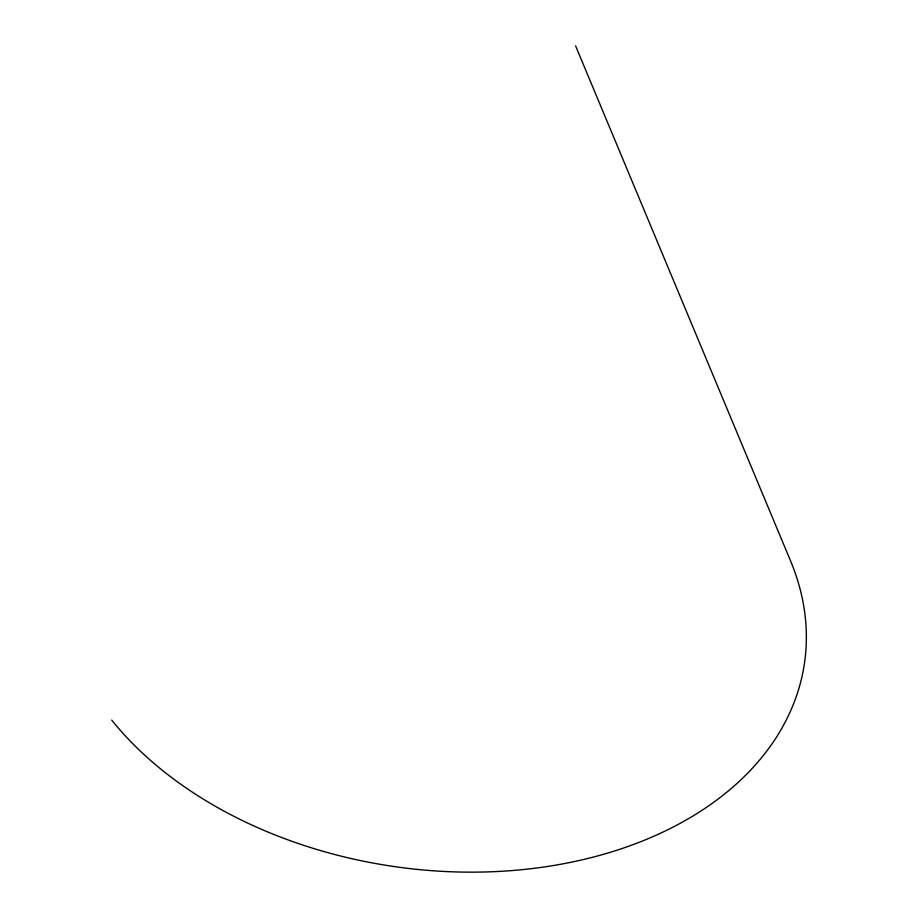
<?xml version="1.0" encoding="UTF-8"?>
<svg xmlns="http://www.w3.org/2000/svg" width="918" height="918" viewBox="0 0 918 918"><rect width="100%" height="100%" fill="white"/><g stroke="black" fill="none" stroke-linecap="round" stroke-linejoin="round"><path stroke-width="1.38" d="M575.597 45.9L790.547 560.898A375.473 259.438 8 0 1 583.137 859.592A375.473 259.438 8 0 1 111.709 720.091"/></g></svg>
